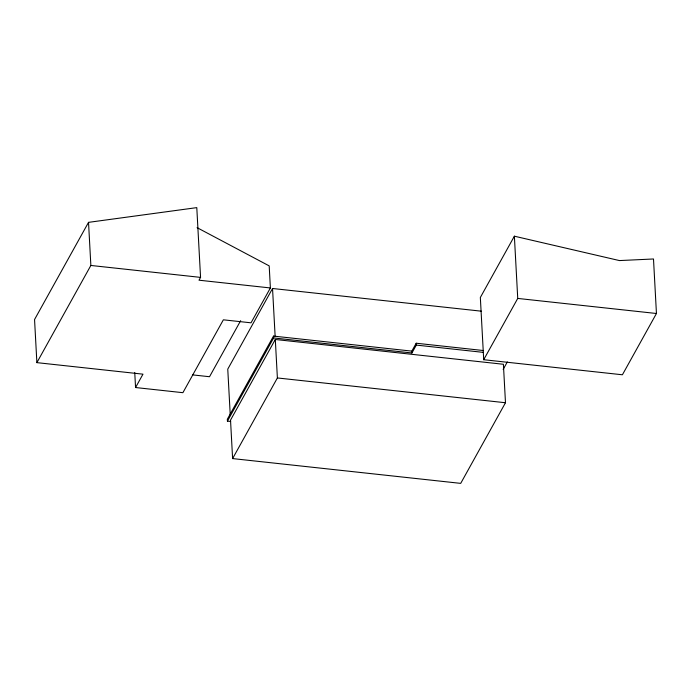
<?xml version="1.0" encoding="UTF-8"?>
<svg xmlns="http://www.w3.org/2000/svg" width="691" height="691" viewBox="0 0 691 691"><rect width="100%" height="100%" fill="white"/><g stroke="black" fill="none" stroke-linecap="round" stroke-linejoin="round"><path stroke-width="1.04" d="M270.388 287.957L198.999 280.2L200.563 277.385L196.788 207.628L88.526 222.355L34.55 319.536L36.882 362.637L142.977 374.168L135.557 387.539L182.899 392.687L223.366 319.812L251.032 322.818L270.388 287.957L269.196 265.888L197.073 227.659M36.882 362.637L90.858 265.456L88.526 222.355M240.658 320.667L209.528 376.725L192.504 374.876M481.359 311.183L272.539 288.493L227.762 369.124L230.25 415.049M483.199 350.51L416.207 343.228L411.827 351.123L273.515 336.094L227.33 419.264L227.425 421.121L230.639 421.467M227.425 421.121L273.619 337.951L273.515 336.094M275.303 339.48L230.526 420.111L232.608 458.582L460.707 483.372L505.484 402.741L503.402 364.269L275.303 339.48L277.385 377.951L232.608 458.582M273.619 337.951L411.922 352.98L416.31 345.094L416.207 343.228M514.372 236.192L480.34 297.484L483.709 359.709L622.41 374.781L656.45 313.498L653.496 258.978L619.456 260.576L514.372 236.192L517.74 298.426L483.709 359.709M503.16 369.409L507.315 361.929M517.74 298.426L656.45 313.498M90.858 265.456L200.563 277.385M416.31 345.094L483.303 352.375M277.385 377.951L505.484 402.741M411.827 351.123L411.922 352.98M272.539 288.493L275.148 336.552M134.745 372.544L135.557 387.539"/></g></svg>
